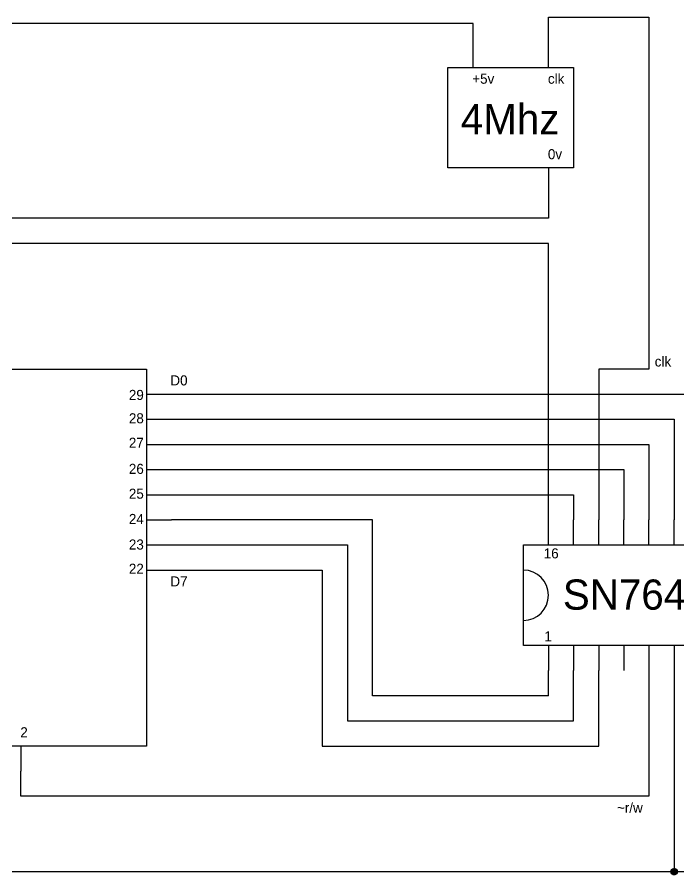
# Model space of a CAD drawing. Extents: x 0.6 to 34.5, y 10 to 30.1.
# Drawn here: x 9.93 to 23.09, y 12.44 to 29.5 of the extents above; entities that cross this region are included whole.
import ezdxf

# ---------------------------------------------------------------- set-up
doc = ezdxf.new("R2010")
doc.units = 0
for name, color, linetype in [('COMPONENTS', 170, 'CONTINUOUS'), ('CONTROL', 70, 'CONTINUOUS'), ('DATA_BUS', 40, 'CONTINUOUS'), ('GROUND', 200, 'CONTINUOUS'), ('POWER', 10, 'CONTINUOUS')]:
    doc.layers.add(name, color=color, linetype=linetype)

# ---------------------------------------------------------------- blocks, each defined once
blk = doc.blocks.new('*U39')
at = {"layer": 'COMPONENTS'}
blk.add_text('SN76489', height=0.6, dxfattribs=at).set_placement((20.786, 17.713))
blk = doc.blocks.new('*U40')
at = {"layer": 'COMPONENTS'}
blk.add_text('1', height=0.2, dxfattribs=at).set_placement((20.419, 17.084))
blk = doc.blocks.new('*U46')
at = {"layer": 'COMPONENTS'}
blk.add_text('16', height=0.2, dxfattribs=at).set_placement((20.405, 18.733))
blk = doc.blocks.new('*U47')
at = {"layer": 'COMPONENTS'}
blk.add_text('29', height=0.2, dxfattribs=at).set_placement((12.152, 21.885))
blk = doc.blocks.new('*U49')
at = {"layer": 'COMPONENTS'}
blk.add_text('28', height=0.2, dxfattribs=at).set_placement((12.152, 21.42))
blk = doc.blocks.new('*U51')
at = {"layer": 'COMPONENTS'}
blk.add_text('27', height=0.2, dxfattribs=at).set_placement((12.152, 20.933))
blk = doc.blocks.new('*U53')
at = {"layer": 'COMPONENTS'}
blk.add_text('26', height=0.2, dxfattribs=at).set_placement((12.152, 20.414))
blk = doc.blocks.new('*U55')
at = {"layer": 'COMPONENTS'}
blk.add_text('25', height=0.2, dxfattribs=at).set_placement((12.152, 19.92))
blk = doc.blocks.new('*U57')
at = {"layer": 'COMPONENTS'}
blk.add_text('24', height=0.2, dxfattribs=at).set_placement((12.152, 19.417))
blk = doc.blocks.new('*U59')
at = {"layer": 'COMPONENTS'}
blk.add_text('23', height=0.2, dxfattribs=at).set_placement((12.152, 18.909))
blk = doc.blocks.new('*U61')
at = {"layer": 'COMPONENTS'}
blk.add_text('22', height=0.2, dxfattribs=at).set_placement((12.152, 18.427))
blk = doc.blocks.new('*U62')
at = {"layer": 'COMPONENTS'}
blk.add_text('4Mhz', height=0.6, dxfattribs=at).set_placement((18.756, 27.172))
blk = doc.blocks.new('*U63')
at = {"layer": 'COMPONENTS'}
blk.add_text('+5v', height=0.2, dxfattribs=at).set_placement((18.984, 28.175))
blk = doc.blocks.new('*U64')
at = {"layer": 'COMPONENTS'}
blk.add_text('clk', height=0.2, dxfattribs=at).set_placement((20.489, 28.175))
blk = doc.blocks.new('*U65')
at = {"layer": 'COMPONENTS'}
blk.add_text('0v', height=0.2, dxfattribs=at).set_placement((20.488, 26.674))
blk = doc.blocks.new('*U66')
at = {"layer": 'COMPONENTS'}
blk.add_text('2', height=0.2, dxfattribs=at).set_placement((9.992, 15.174))
blk = doc.blocks.new('*U77')
at = {"layer": 'DATA_BUS'}
blk.add_text('D0', height=0.2, dxfattribs=at).set_placement((12.978, 22.174))
blk = doc.blocks.new('*U78')
at = {"layer": 'DATA_BUS'}
blk.add_text('D7', height=0.2, dxfattribs=at).set_placement((12.978, 18.175))
blk = doc.blocks.new('*U79')
at = {"layer": 'CONTROL'}
blk.add_text('clk', height=0.2, dxfattribs=at).set_placement((22.614, 22.55))
blk = doc.blocks.new('*U82')
at = {"layer": 'CONTROL'}
blk.add_text('~r/w', height=0.2, dxfattribs=at).set_placement((21.863, 13.672))
blk = doc.blocks.new('*U84')
at = {"layer": 'GROUND', "linetype": 'CONTINUOUS'}
for p, q in [((22.938, 12.511), (22.941, 12.521)), ((22.938, 12.5), (22.938, 12.511)), ((22.939, 12.489), (22.938, 12.5)), ((22.942, 12.477), (22.939, 12.489)), ((22.941, 12.521), (22.946, 12.531)), ((22.947, 12.467), (22.942, 12.477)), ((22.946, 12.531), (22.952, 12.54)), ((22.954, 12.458), (22.947, 12.467)), ((22.952, 12.54), (22.96, 12.548)), ((22.962, 12.45), (22.954, 12.458)), ((22.96, 12.548), (22.969, 12.554)), ((22.969, 12.554), (22.979, 12.559)), ((22.979, 12.559), (22.989, 12.562)), ((23, 12.562), (23, 12.562)), ((23, 12.562), (23.011, 12.562)), ((23, 12.559), (23, 12.562)), ((23, 12.562), (23, 12.559)), ((23, 12.554), (23, 12.559)), ((23, 12.559), (23, 12.554)), ((23, 12.548), (23, 12.554)), ((23, 12.554), (23, 12.548)), ((23, 12.54), (23, 12.548)), ((23, 12.548), (23, 12.54)), ((23, 12.531), (23, 12.54)), ((23, 12.54), (23, 12.531)), ((23, 12.521), (23, 12.531)), ((23, 12.531), (23, 12.521)), ((23, 12.511), (23, 12.521)), ((23, 12.521), (23, 12.511)), ((23.011, 12.562), (23.021, 12.559)), ((23.021, 12.559), (23.031, 12.554)), ((23.031, 12.554), (23.04, 12.548)), ((23.046, 12.458), (23.038, 12.45)), ((23.04, 12.548), (23.048, 12.54)), ((23.053, 12.467), (23.046, 12.458)), ((23.048, 12.54), (23.054, 12.531)), ((23.058, 12.477), (23.053, 12.467)), ((23.054, 12.531), (23.059, 12.521)), ((23.061, 12.489), (23.058, 12.477)), ((23.059, 12.521), (23.062, 12.511)), ((23.063, 12.5), (23.061, 12.489)), ((23.062, 12.511), (23.063, 12.5)), ((22.972, 12.444), (22.962, 12.45)), ((22.983, 12.44), (22.972, 12.444)), ((22.994, 12.438), (22.983, 12.44)), ((23.017, 12.44), (23.006, 12.438)), ((23.028, 12.444), (23.017, 12.44)), ((23.038, 12.45), (23.028, 12.444))]:
    blk.add_line(p, q, dxfattribs=at)
at = {"layer": 'GROUND', "linetype": 'CONTINUOUS', "extrusion": (0, 0, -1)}
for points in [[(-22.941, 12.521), (-23, 12.511), (-22.938, 12.511)], [(-22.938, 12.511), (-23, 12.5), (-22.938, 12.5)], [(-22.938, 12.511), (-23, 12.511), (-23, 12.5)], [(-22.938, 12.5), (-23.061, 12.489), (-22.939, 12.489)], [(-22.938, 12.5), (-23.063, 12.5), (-23.061, 12.489)], [(-22.939, 12.489), (-23.058, 12.477), (-22.942, 12.477)], [(-22.939, 12.489), (-23.061, 12.489), (-23.058, 12.477)], [(-22.946, 12.531), (-23, 12.521), (-22.941, 12.521)], [(-22.941, 12.521), (-23, 12.521), (-23, 12.511)], [(-22.942, 12.477), (-23.053, 12.467), (-22.947, 12.467)], [(-22.942, 12.477), (-23.058, 12.477), (-23.053, 12.467)], [(-22.952, 12.54), (-23, 12.531), (-22.946, 12.531)], [(-22.946, 12.531), (-23, 12.531), (-23, 12.521)], [(-22.947, 12.467), (-23.046, 12.458), (-22.954, 12.458)], [(-22.947, 12.467), (-23.053, 12.467), (-23.046, 12.458)], [(-22.96, 12.548), (-23, 12.54), (-22.952, 12.54)], [(-22.952, 12.54), (-23, 12.54), (-23, 12.531)], [(-22.954, 12.458), (-23.038, 12.45), (-22.962, 12.45)], [(-22.954, 12.458), (-23.046, 12.458), (-23.038, 12.45)], [(-22.969, 12.554), (-23, 12.548), (-22.96, 12.548)], [(-22.96, 12.548), (-23, 12.548), (-23, 12.54)], [(-22.979, 12.559), (-23, 12.554), (-22.969, 12.554)], [(-22.969, 12.554), (-23, 12.554), (-23, 12.548)], [(-22.989, 12.562), (-23, 12.559), (-22.979, 12.559)], [(-22.979, 12.559), (-23, 12.559), (-23, 12.554)], [(-23, 12.562), (-23, 12.562), (-22.989, 12.562)], [(-22.989, 12.562), (-23, 12.562), (-23, 12.559)], [(-23, 12.562), (-23.011, 12.562), (-23, 12.562)], [(-23, 12.562), (-23.021, 12.559), (-23, 12.559)], [(-23, 12.562), (-23.011, 12.562), (-23.021, 12.559)], [(-23, 12.559), (-23.031, 12.554), (-23, 12.554)], [(-23, 12.559), (-23.021, 12.559), (-23.031, 12.554)], [(-23, 12.554), (-23.04, 12.548), (-23, 12.548)], [(-23, 12.554), (-23.031, 12.554), (-23.04, 12.548)], [(-23, 12.548), (-23.048, 12.54), (-23, 12.54)], [(-23, 12.548), (-23.04, 12.548), (-23.048, 12.54)], [(-23, 12.54), (-23.054, 12.531), (-23, 12.531)], [(-23, 12.54), (-23.048, 12.54), (-23.054, 12.531)], [(-23, 12.531), (-23.059, 12.521), (-23, 12.521)], [(-23, 12.531), (-23.054, 12.531), (-23.059, 12.521)], [(-23, 12.521), (-23.062, 12.511), (-23, 12.511)], [(-23, 12.521), (-23.059, 12.521), (-23.062, 12.511)], [(-23, 12.511), (-23.063, 12.5), (-23, 12.5)], [(-23, 12.511), (-23.062, 12.511), (-23.063, 12.5)], [(-22.962, 12.45), (-23.028, 12.444), (-22.972, 12.444)], [(-22.962, 12.45), (-23.038, 12.45), (-23.028, 12.444)], [(-22.972, 12.444), (-23.017, 12.44), (-22.983, 12.44)], [(-22.972, 12.444), (-23.028, 12.444), (-23.017, 12.44)], [(-22.983, 12.44), (-23.006, 12.438), (-22.994, 12.438)], [(-22.983, 12.44), (-23.017, 12.44), (-23.006, 12.438)]]:
    blk.add_solid(points, dxfattribs=at)

msp = doc.modelspace()

# ---------------------------------------------------------------- linework, layer by layer
at = {"layer": 'COMPONENTS'}
for p, q in [((19, 28.5), (19, 29)), ((20.5, 28.5), (20.5, 29)), ((20.5, 26.5), (20.5, 26)), ((12.5, 22), (13, 22)), ((12.5, 21.5), (13, 21.5)), ((12.5, 21), (13, 21)), ((12.5, 20.5), (13, 20.5)), ((12.5, 20), (13, 20)), ((12.5, 19.5), (13, 19.5)), ((20.5, 19), (20.5, 19.5)), ((21, 19), (21, 19.5)), ((21.5, 19), (21.5, 19.5)), ((22, 19), (22, 19.5)), ((22.5, 19), (22.5, 19.5)), ((23, 19), (23, 19.5)), ((12.5, 19), (13, 19)), ((12.5, 18.5), (13, 18.5)), ((20.5, 17), (20.5, 16.5)), ((21, 17), (21, 16.5)), ((21.5, 17), (21.5, 16.5)), ((22, 17), (22, 16.5)), ((22.5, 17), (22.5, 16.5)), ((23, 17), (23, 16.5)), ((10, 15), (10, 14.5))]:
    msp.add_line(p, q, dxfattribs=at)
for points in [[(18.5, 28.5), (21, 28.5), (21, 26.5), (18.5, 26.5)], [(2.5, 22.5), (12.5, 22.5), (12.5, 15), (2.5, 15)], [(20, 19), (24.5, 19), (24.5, 17), (20, 17)]]:
    msp.add_lwpolyline(points, close=True, dxfattribs=at)
msp.add_arc((20, 18), 0.5, 270, 90, dxfattribs=at)
at = {"layer": 'CONTROL'}
for p, q in [((20.5, 29), (20.5, 29.5)), ((20.5, 29.5), (22.5, 29.5)), ((22.5, 29.5), (22.5, 22.5)), ((22.5, 22.5), (21.5, 22.5)), ((21.5, 22.5), (21.5, 19.5)), ((22.5, 16.5), (22.5, 14)), ((10, 14), (10, 14.5)), ((22.5, 14), (10, 14))]:
    msp.add_line(p, q, dxfattribs=at)
at = {"layer": 'DATA_BUS'}
for p, q in [((13, 22), (23.5, 22)), ((13, 21.5), (23, 21.5)), ((23, 21.5), (23, 19.5)), ((13, 21), (22.5, 21)), ((22.5, 21), (22.5, 19.5)), ((13, 20.5), (22, 20.5)), ((22, 20.5), (22, 19.5)), ((13, 20), (21, 20)), ((21, 20), (21, 19.5)), ((17, 19.5), (13, 19.5)), ((17, 16), (17, 19.5)), ((13, 19), (16.5, 19)), ((16.5, 19), (16.5, 15.5)), ((13, 18.5), (16, 18.5)), ((16, 18.5), (16, 15)), ((20.5, 16), (20.5, 16.5)), ((21, 15.5), (21, 16.5)), ((21.5, 15), (21.5, 16.5)), ((20.5, 16), (17, 16)), ((16.5, 15.5), (21, 15.5)), ((16, 15), (21.5, 15))]:
    msp.add_line(p, q, dxfattribs=at)
at = {"layer": 'GROUND'}
for p, q in [((20.5, 26), (20.5, 25.5)), ((20.5, 25.5), (1, 25.5)), ((23, 16.5), (23, 12.5)), ((24, 12.5), (4, 12.5))]:
    msp.add_line(p, q, dxfattribs=at)
msp.add_circle((23, 12.5), 0.0625, dxfattribs=at)
at = {"layer": 'POWER'}
for p, q in [((19, 29.375), (0.625, 29.375)), ((19, 29), (19, 29.375)), ((20.5, 25), (0.625, 25)), ((20.5, 19.5), (20.5, 25))]:
    msp.add_line(p, q, dxfattribs=at)

# ---------------------------------------------------------------- block references
at = {"layer": 'GROUND', "linetype": 'CONTINUOUS'}
msp.add_blockref('*U84', (0, 0), dxfattribs=at)
at = {"layer": 'POWER'}
for name in ['*U63', '*U64', '*U62', '*U65', '*U79', '*U77', '*U47', '*U49', '*U51', '*U53', '*U55', '*U57', '*U59', '*U46', '*U61', '*U78', '*U39', '*U40', '*U66', '*U82']:
    msp.add_blockref(name, (0, 0), dxfattribs=at)

doc.saveas('drawing.dxf')
